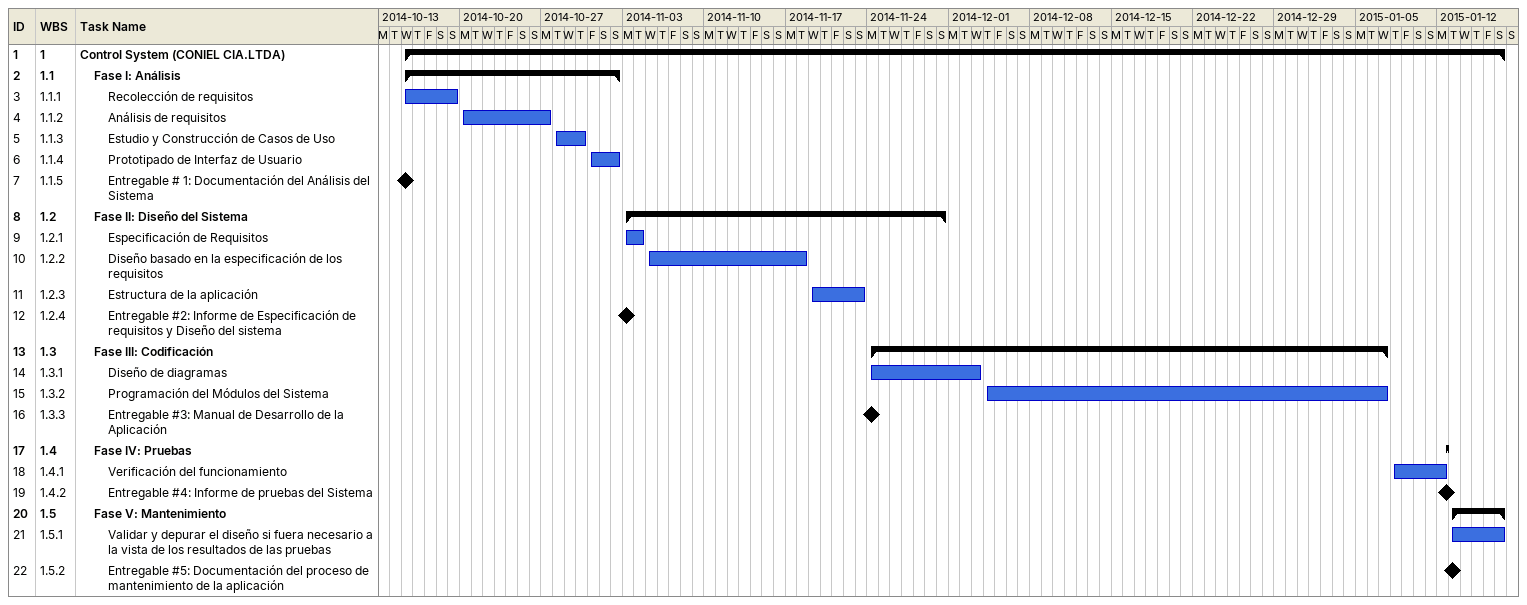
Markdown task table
| ID | WBS | Task | Start | Finish |
|---|---|---|---|---|
| 1 | 1 | **Control System (CONIEL CIA.LTDA)** | 2014-10-15 | 2015-01-17 |
| 2 | 1.1 | **Fase I: Análisis** | 2014-10-15 | 2014-11-02 |
| 3 | 1.1.1 | Recolección de requisitos | 2014-10-15 | 2014-10-19 |
| 4 | 1.1.2 | Análisis de requisitos | 2014-10-20 | 2014-10-27 |
| 5 | 1.1.3 | Estudio y Construcción de Casos de Uso | 2014-10-28 | 2014-10-30 |
| 6 | 1.1.4 | Prototipado de Interfaz de Usuario | 2014-10-31 | 2014-11-02 |
| 7 | 1.1.5 | Entregable # 1: Documentación del Análisis del Sistema (milestone) | 2014-10-15 | 2014-10-15 |
| 8 | 1.2 | **Fase II: Diseño del Sistema** | 2014-11-03 | 2014-11-30 |
| 9 | 1.2.1 | Especificación de Requisitos | 2014-11-03 | 2014-11-04 |
| 10 | 1.2.2 | Diseño basado en la especificación de los requisitos | 2014-11-05 | 2014-11-18 |
| 11 | 1.2.3 | Estructura de la aplicación | 2014-11-19 | 2014-11-23 |
| 12 | 1.2.4 | Entregable #2: Informe de Especificación de requisitos y Diseño del sistema (milestone) | 2014-11-03 | 2014-11-03 |
| 13 | 1.3 | **Fase III: Codificación** | 2014-11-24 | 2015-01-07 |
| 14 | 1.3.1 | Diseño de diagramas | 2014-11-24 | 2014-12-03 |
| 15 | 1.3.2 | Programación del Módulos del Sistema | 2014-12-04 | 2015-01-07 |
| 16 | 1.3.3 | Entregable #3: Manual de Desarrollo de la Aplicación (milestone) | 2014-11-24 | 2014-11-24 |
| 17 | 1.4 | **Fase IV: Pruebas** | 2015-01-12 | 2015-01-12 |
| 18 | 1.4.1 | Verificación del funcionamiento | 2015-01-08 | 2015-01-12 |
| 19 | 1.4.2 | Entregable #4: Informe de pruebas del Sistema (milestone) | 2015-01-12 | 2015-01-12 |
| 20 | 1.5 | **Fase V: Mantenimiento** | 2015-01-13 | 2015-01-17 |
| 21 | 1.5.1 | Validar y depurar el diseño si fuera necesario a la vista de los resultados de las pruebas | 2015-01-13 | 2015-01-17 |
| 22 | 1.5.2 | Entregable #5: Documentación del proceso de mantenimiento de la aplicación (milestone) | 2015-01-13 | 2015-01-13 |
